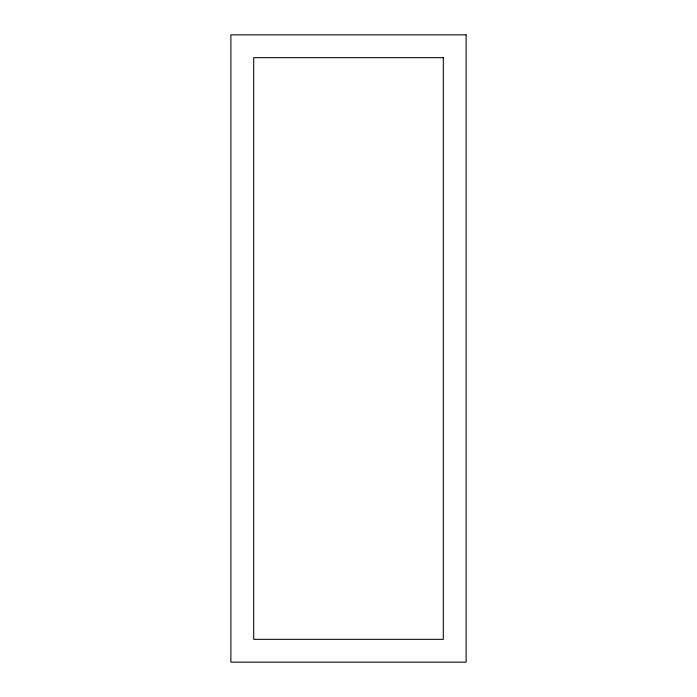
<?xml version="1.0" encoding="UTF-8"?>
<svg xmlns="http://www.w3.org/2000/svg" width="697" height="697" viewBox="0 0 697 697"><rect width="100%" height="100%" fill="white"/><g stroke="black" fill="none" stroke-linecap="round" stroke-linejoin="round"><path stroke-width="1.05" d="M466.119 34.85L230.881 34.85L230.881 662.15L466.119 662.15L466.119 34.85M443.301 57.668L253.699 57.668L253.699 639.332L443.301 639.332L443.301 57.668"/></g></svg>
